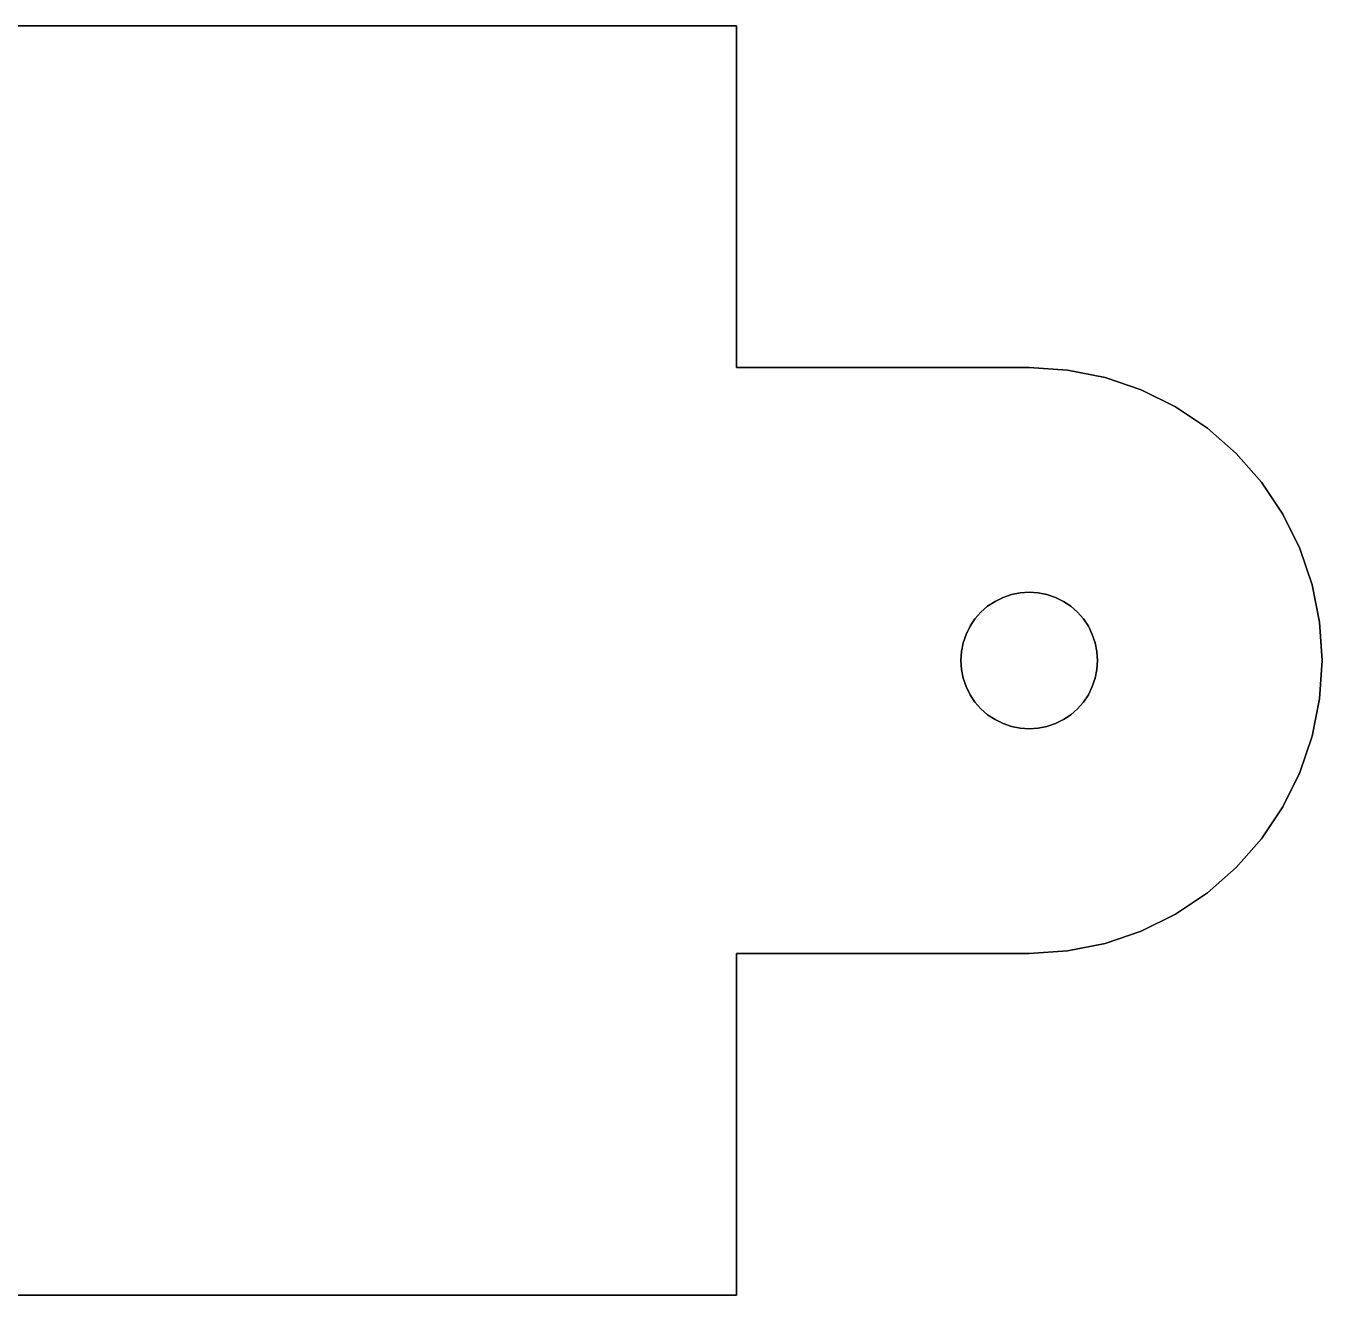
# Model space of a CAD drawing. Header units: millimetres. Extents: x -53 to 53, y 0 to 44.
# Drawn here: x 26.44 to 53, y 0 to 26 of the extents above; entities that cross this region are included whole.
import ezdxf

# ---------------------------------------------------------------- set-up
doc = ezdxf.new("R2010")
doc.units = ezdxf.units.MM
doc.layers.add('SOPORTE_DIPOLO', color=4, linetype='Continuous')

msp = doc.modelspace()

# ---------------------------------------------------------------- linework, layer by layer
at = {"layer": 'SOPORTE_DIPOLO'}
for points, invisible_edges in [([(21.7, 24), (9, 26), (41, 26)], 13), ([(9, 26, 4), (21.7, 24, 4), (41, 26, 4)], 7), ([(41, 26), (9, 26, 4), (41, 26, 4)], 5), ([(9, 26, 4), (41, 26), (9, 26)], 5), ([(41, 19), (21.7, 24), (41, 26)], 7), ([(21.7, 24, 4), (41, 19, 4), (41, 26, 4)], 13), ([(41, 19, 4), (41, 26), (41, 26, 4)], 5), ([(41, 26), (41, 19, 4), (41, 19)], 5), ([(21.7, 24), (41, 19), (21.7, 17)], 7), ([(41, 19, 4), (21.7, 24, 4), (21.7, 17, 4)], 13), ([(41, 7), (21.7, 17), (41, 19)], 15), ([(41, 19, 4), (21.7, 17, 4), (41, 7, 4)], 15), ([(41, 19), (46.148, 14.111), (46.01, 13.99)], 13), ([(41, 19), (46.01, 13.99), (45.889, 13.852)], 13), ([(41, 19), (45.889, 13.852), (45.788, 13.7)], 13), ([(41, 19), (45.788, 13.7), (45.707, 13.536)], 13), ([(41, 19), (45.707, 13.536), (45.648, 13.362)], 13), ([(41, 19), (45.6, 13), (41, 7)], 15), ([(45.6, 13), (41, 19), (45.612, 13.183)], 7), ([(45.612, 13.183), (41, 19), (45.648, 13.362)], 7), ([(46.148, 14.111), (41, 19), (47, 19)], 13), ([(41, 19, 4), (46.148, 14.111, 4), (47, 19, 4)], 7), ([(46.148, 14.111, 4), (41, 19, 4), (46.01, 13.99, 4)], 7), ([(46.01, 13.99, 4), (41, 19, 4), (45.889, 13.852, 4)], 7), ([(45.889, 13.852, 4), (41, 19, 4), (45.788, 13.7, 4)], 7), ([(45.788, 13.7, 4), (41, 19, 4), (45.707, 13.536, 4)], 7), ([(45.612, 13.183, 4), (41, 19, 4), (45.6, 13, 4)], 7), ([(45.648, 13.362, 4), (41, 19, 4), (45.612, 13.183, 4)], 7), ([(45.707, 13.536, 4), (41, 19, 4), (45.648, 13.362, 4)], 7), ([(41, 7, 4), (45.6, 13, 4), (41, 19, 4)], 15), ([(47, 19), (41, 19, 4), (47, 19, 4)], 13), ([(41, 19, 4), (47, 19), (41, 19)], 5), ([(46.148, 14.111), (47, 19), (46.3, 14.212)], 7), ([(47, 19, 4), (46.148, 14.111, 4), (46.3, 14.212, 4)], 13), ([(46.3, 14.212), (47, 19), (46.464, 14.293)], 7), ([(47, 19, 4), (46.3, 14.212, 4), (46.464, 14.293, 4)], 13), ([(46.464, 14.293), (47, 19), (46.638, 14.352)], 7), ([(47, 19, 4), (46.464, 14.293, 4), (46.638, 14.352, 4)], 13), ([(46.638, 14.352), (47, 19), (46.817, 14.388)], 7), ([(47, 19, 4), (46.638, 14.352, 4), (46.817, 14.388, 4)], 13), ([(46.817, 14.388), (47, 19), (47, 14.4)], 7), ([(47, 19, 4), (46.817, 14.388, 4), (47, 14.4, 4)], 13), ([(47, 14.4), (47, 19), (47.783, 18.949)], 13), ([(47, 19, 4), (47.183, 14.388, 4), (47.783, 18.949, 4)], 7), ([(47, 19, 4), (47, 14.4, 4), (47.183, 14.388, 4)], 13), ([(47.783, 18.949), (47, 19, 4), (47.783, 18.949, 4)], 13), ([(47, 19, 4), (47.783, 18.949), (47, 19)], 13), ([(47, 14.4), (47.783, 18.949), (47.183, 14.388)], 7), ([(47.183, 14.388), (47.783, 18.949), (47.362, 14.352)], 7), ([(47.783, 18.949, 4), (47.183, 14.388, 4), (47.362, 14.352, 4)], 13), ([(48.553, 18.796), (47.362, 14.352), (47.783, 18.949)], 7), ([(47.362, 14.352, 4), (48.553, 18.796, 4), (47.783, 18.949, 4)], 13), ([(48.553, 18.796), (47.783, 18.949, 4), (48.553, 18.796, 4)], 13), ([(47.783, 18.949, 4), (48.553, 18.796), (47.783, 18.949)], 13), ([(47.362, 14.352), (48.553, 18.796), (47.536, 14.293)], 7), ([(48.553, 18.796, 4), (47.362, 14.352, 4), (47.536, 14.293, 4)], 13), ([(49.296, 18.543), (47.536, 14.293), (48.553, 18.796)], 7), ([(47.536, 14.293, 4), (49.296, 18.543, 4), (48.553, 18.796, 4)], 13), ([(49.296, 18.543), (48.553, 18.796, 4), (49.296, 18.543, 4)], 13), ([(48.553, 18.796, 4), (49.296, 18.543), (48.553, 18.796)], 13), ([(47.536, 14.293), (49.296, 18.543), (47.7, 14.212)], 7), ([(49.296, 18.543, 4), (47.536, 14.293, 4), (47.7, 14.212, 4)], 13), ([(50, 18.196), (47.7, 14.212), (49.296, 18.543)], 7), ([(47.7, 14.212, 4), (50, 18.196, 4), (49.296, 18.543, 4)], 13), ([(50, 18.196), (49.296, 18.543, 4), (50, 18.196, 4)], 13), ([(49.296, 18.543, 4), (50, 18.196), (49.296, 18.543)], 13), ([(47.7, 14.212), (50, 18.196), (47.852, 14.111)], 7), ([(50, 18.196, 4), (47.7, 14.212, 4), (47.852, 14.111, 4)], 13), ([(50.653, 17.76), (47.852, 14.111), (50, 18.196)], 7), ([(47.852, 14.111, 4), (50.653, 17.76, 4), (50, 18.196, 4)], 13), ([(50.653, 17.76), (50, 18.196, 4), (50.653, 17.76, 4)], 13), ([(50, 18.196, 4), (50.653, 17.76), (50, 18.196)], 13), ([(47.852, 14.111), (50.653, 17.76), (47.99, 13.99)], 7), ([(50.653, 17.76, 4), (47.852, 14.111, 4), (47.99, 13.99, 4)], 13), ([(51.243, 17.243), (47.99, 13.99), (50.653, 17.76)], 7), ([(47.99, 13.99, 4), (51.243, 17.243, 4), (50.653, 17.76, 4)], 13), ([(51.243, 17.243), (50.653, 17.76, 4), (51.243, 17.243, 4)], 13), ([(50.653, 17.76, 4), (51.243, 17.243), (50.653, 17.76)], 13), ([(8.118, 0), (21.7, 17), (41, 0)], 7), ([(19, 0, 4), (41, 7, 4), (21.7, 17, 4)], 15), ([(21.7, 17), (41, 7), (41, 0)], 13), ([(47.99, 13.99), (51.243, 17.243), (48.111, 13.852)], 7), ([(51.243, 17.243, 4), (47.99, 13.99, 4), (48.111, 13.852, 4)], 13), ([(51.76, 16.653), (48.111, 13.852), (51.243, 17.243)], 7), ([(48.111, 13.852, 4), (51.76, 16.653, 4), (51.243, 17.243, 4)], 13), ([(51.76, 16.653, 4), (51.243, 17.243), (51.243, 17.243, 4)], 7), ([(51.243, 17.243), (51.76, 16.653, 4), (51.76, 16.653)], 7), ([(48.111, 13.852), (51.76, 16.653), (48.212, 13.7)], 7), ([(51.76, 16.653, 4), (48.111, 13.852, 4), (48.212, 13.7, 4)], 13), ([(52.196, 16), (48.212, 13.7), (51.76, 16.653)], 7), ([(48.212, 13.7, 4), (52.196, 16, 4), (51.76, 16.653, 4)], 13), ([(52.196, 16, 4), (51.76, 16.653), (51.76, 16.653, 4)], 7), ([(51.76, 16.653), (52.196, 16, 4), (52.196, 16)], 7), ([(48.212, 13.7), (52.196, 16), (48.293, 13.536)], 7), ([(52.196, 16, 4), (48.212, 13.7, 4), (48.293, 13.536, 4)], 13), ([(52.543, 15.296), (48.293, 13.536), (52.196, 16)], 7), ([(48.293, 13.536, 4), (52.543, 15.296, 4), (52.196, 16, 4)], 13), ([(52.543, 15.296, 4), (52.196, 16), (52.196, 16, 4)], 7), ([(52.196, 16), (52.543, 15.296, 4), (52.543, 15.296)], 7), ([(48.293, 13.536), (52.543, 15.296), (48.352, 13.362)], 7), ([(52.543, 15.296, 4), (48.293, 13.536, 4), (48.352, 13.362, 4)], 13), ([(52.796, 14.553), (48.352, 13.362), (52.543, 15.296)], 7), ([(48.352, 13.362, 4), (52.796, 14.553, 4), (52.543, 15.296, 4)], 13), ([(52.796, 14.553, 4), (52.543, 15.296), (52.543, 15.296, 4)], 7), ([(52.543, 15.296), (52.796, 14.553, 4), (52.796, 14.553)], 7), ([(46.464, 14.293), (46.638, 14.352, 4), (46.464, 14.293, 4)], 13), ([(46.638, 14.352, 4), (46.464, 14.293), (46.638, 14.352)], 13), ([(46.638, 14.352), (46.817, 14.388, 4), (46.638, 14.352, 4)], 13), ([(46.817, 14.388, 4), (46.638, 14.352), (46.817, 14.388)], 13), ([(46.817, 14.388), (47, 14.4, 4), (46.817, 14.388, 4)], 13), ([(47, 14.4, 4), (46.817, 14.388), (47, 14.4)], 13), ([(47, 14.4), (47.183, 14.388, 4), (47, 14.4, 4)], 13), ([(47.183, 14.388, 4), (47, 14.4), (47.183, 14.388)], 13), ([(47.183, 14.388), (47.362, 14.352, 4), (47.183, 14.388, 4)], 13), ([(47.362, 14.352, 4), (47.183, 14.388), (47.362, 14.352)], 13), ([(47.362, 14.352), (47.536, 14.293, 4), (47.362, 14.352, 4)], 13), ([(47.536, 14.293, 4), (47.362, 14.352), (47.536, 14.293)], 13), ([(48.352, 13.362), (52.796, 14.553), (48.388, 13.183)], 7), ([(52.796, 14.553, 4), (48.352, 13.362, 4), (48.388, 13.183, 4)], 13), ([(52.949, 13.783), (48.388, 13.183), (52.796, 14.553)], 7), ([(48.388, 13.183, 4), (52.949, 13.783, 4), (52.796, 14.553, 4)], 13), ([(52.949, 13.783, 4), (52.796, 14.553), (52.796, 14.553, 4)], 7), ([(52.796, 14.553), (52.949, 13.783, 4), (52.949, 13.783)], 7), ([(46.01, 13.99), (46.148, 14.111, 4), (46.01, 13.99, 4)], 13), ([(46.148, 14.111, 4), (46.01, 13.99), (46.148, 14.111)], 13), ([(46.148, 14.111), (46.3, 14.212, 4), (46.148, 14.111, 4)], 13), ([(46.3, 14.212, 4), (46.148, 14.111), (46.3, 14.212)], 13), ([(46.3, 14.212), (46.464, 14.293, 4), (46.3, 14.212, 4)], 13), ([(46.464, 14.293, 4), (46.3, 14.212), (46.464, 14.293)], 13), ([(47.536, 14.293), (47.7, 14.212, 4), (47.536, 14.293, 4)], 13), ([(47.7, 14.212, 4), (47.536, 14.293), (47.7, 14.212)], 13), ([(47.7, 14.212), (47.852, 14.111, 4), (47.7, 14.212, 4)], 13), ([(47.852, 14.111, 4), (47.7, 14.212), (47.852, 14.111)], 13), ([(47.852, 14.111), (47.99, 13.99, 4), (47.852, 14.111, 4)], 13), ([(47.99, 13.99, 4), (47.852, 14.111), (47.99, 13.99)], 13), ([(45.788, 13.7, 4), (45.889, 13.852), (45.889, 13.852, 4)], 7), ([(45.889, 13.852), (45.788, 13.7, 4), (45.788, 13.7)], 7), ([(45.889, 13.852, 4), (46.01, 13.99), (46.01, 13.99, 4)], 7), ([(46.01, 13.99), (45.889, 13.852, 4), (45.889, 13.852)], 7), ([(48.111, 13.852), (47.99, 13.99, 4), (47.99, 13.99)], 7), ([(47.99, 13.99, 4), (48.111, 13.852), (48.111, 13.852, 4)], 7), ([(48.212, 13.7), (48.111, 13.852, 4), (48.111, 13.852)], 7), ([(48.111, 13.852, 4), (48.212, 13.7), (48.212, 13.7, 4)], 7), ([(45.707, 13.536, 4), (45.788, 13.7), (45.788, 13.7, 4)], 7), ([(45.788, 13.7), (45.707, 13.536, 4), (45.707, 13.536)], 7), ([(48.293, 13.536), (48.212, 13.7, 4), (48.212, 13.7)], 7), ([(48.212, 13.7, 4), (48.293, 13.536), (48.293, 13.536, 4)], 7), ([(48.388, 13.183), (52.949, 13.783), (48.4, 13)], 7), ([(52.949, 13.783, 4), (48.388, 13.183, 4), (48.4, 13, 4)], 13), ([(53, 13), (48.4, 13), (52.949, 13.783)], 7), ([(48.4, 13, 4), (53, 13, 4), (52.949, 13.783, 4)], 13), ([(53, 13, 4), (52.949, 13.783), (52.949, 13.783, 4)], 7), ([(52.949, 13.783), (53, 13, 4), (53, 13)], 7), ([(45.612, 13.183, 4), (45.648, 13.362), (45.648, 13.362, 4)], 7), ([(45.648, 13.362), (45.612, 13.183, 4), (45.612, 13.183)], 7), ([(45.648, 13.362, 4), (45.707, 13.536), (45.707, 13.536, 4)], 7), ([(45.707, 13.536), (45.648, 13.362, 4), (45.648, 13.362)], 7), ([(48.352, 13.362), (48.293, 13.536, 4), (48.293, 13.536)], 7), ([(48.293, 13.536, 4), (48.352, 13.362), (48.352, 13.362, 4)], 7), ([(48.388, 13.183), (48.352, 13.362, 4), (48.352, 13.362)], 7), ([(48.352, 13.362, 4), (48.388, 13.183), (48.388, 13.183, 4)], 7), ([(45.6, 13, 4), (45.612, 13.183), (45.612, 13.183, 4)], 7), ([(45.612, 13.183), (45.6, 13, 4), (45.6, 13)], 7), ([(48.4, 13), (48.388, 13.183, 4), (48.388, 13.183)], 7), ([(48.388, 13.183, 4), (48.4, 13), (48.4, 13, 4)], 7), ([(45.612, 12.817), (41, 7), (45.6, 13)], 7), ([(45.6, 13, 4), (41, 7, 4), (45.612, 12.817, 4)], 7), ([(45.648, 12.638), (41, 7), (45.612, 12.817)], 7), ([(45.612, 12.817, 4), (41, 7, 4), (45.648, 12.638, 4)], 7), ([(45.612, 12.817, 4), (45.6, 13), (45.6, 13, 4)], 7), ([(45.6, 13), (45.612, 12.817, 4), (45.612, 12.817)], 7), ([(45.648, 12.638, 4), (45.612, 12.817), (45.612, 12.817, 4)], 7), ([(45.612, 12.817), (45.648, 12.638, 4), (45.648, 12.638)], 7), ([(52.796, 11.447), (48.352, 12.638), (48.388, 12.817)], 13), ([(48.352, 12.638, 4), (52.796, 11.447, 4), (48.388, 12.817, 4)], 7), ([(48.352, 12.638), (48.388, 12.817, 4), (48.388, 12.817)], 7), ([(48.388, 12.817, 4), (48.352, 12.638), (48.352, 12.638, 4)], 7), ([(52.949, 12.217), (48.388, 12.817), (48.4, 13)], 13), ([(48.388, 12.817, 4), (52.949, 12.217, 4), (48.4, 13, 4)], 7), ([(48.388, 12.817), (48.4, 13, 4), (48.4, 13)], 7), ([(48.4, 13, 4), (48.388, 12.817), (48.388, 12.817, 4)], 7), ([(48.388, 12.817), (52.949, 12.217), (52.796, 11.447)], 13), ([(52.949, 12.217, 4), (48.388, 12.817, 4), (52.796, 11.447, 4)], 7), ([(48.4, 13), (53, 13), (52.949, 12.217)], 13), ([(53, 13, 4), (48.4, 13, 4), (52.949, 12.217, 4)], 7), ([(52.949, 12.217, 4), (53, 13), (53, 13, 4)], 7), ([(53, 13), (52.949, 12.217, 4), (52.949, 12.217)], 7), ([(45.707, 12.464), (41, 7), (45.648, 12.638)], 7), ([(41, 7, 4), (45.707, 12.464, 4), (45.648, 12.638, 4)], 13), ([(45.707, 12.464, 4), (45.648, 12.638), (45.648, 12.638, 4)], 7), ([(45.648, 12.638), (45.707, 12.464, 4), (45.707, 12.464)], 7), ([(52.543, 10.704), (48.293, 12.464), (48.352, 12.638)], 13), ([(48.293, 12.464, 4), (52.543, 10.704, 4), (48.352, 12.638, 4)], 7), ([(48.293, 12.464), (48.352, 12.638, 4), (48.352, 12.638)], 7), ([(48.352, 12.638, 4), (48.293, 12.464), (48.293, 12.464, 4)], 7), ([(48.352, 12.638), (52.796, 11.447), (52.543, 10.704)], 13), ([(52.796, 11.447, 4), (48.352, 12.638, 4), (52.543, 10.704, 4)], 7), ([(45.788, 12.3), (41, 7), (45.707, 12.464)], 7), ([(41, 7, 4), (45.788, 12.3, 4), (45.707, 12.464, 4)], 13), ([(45.889, 12.148), (41, 7), (45.788, 12.3)], 7), ([(41, 7, 4), (45.889, 12.148, 4), (45.788, 12.3, 4)], 13), ([(45.788, 12.3, 4), (45.707, 12.464), (45.707, 12.464, 4)], 7), ([(45.707, 12.464), (45.788, 12.3, 4), (45.788, 12.3)], 7), ([(45.889, 12.148, 4), (45.788, 12.3), (45.788, 12.3, 4)], 7), ([(45.788, 12.3), (45.889, 12.148, 4), (45.889, 12.148)], 7), ([(51.76, 9.347), (48.111, 12.148), (48.212, 12.3)], 13), ([(48.111, 12.148, 4), (51.76, 9.347, 4), (48.212, 12.3, 4)], 7), ([(48.111, 12.148), (48.212, 12.3, 4), (48.212, 12.3)], 7), ([(48.212, 12.3, 4), (48.111, 12.148), (48.111, 12.148, 4)], 7), ([(52.196, 10), (48.212, 12.3), (48.293, 12.464)], 13), ([(48.212, 12.3, 4), (52.196, 10, 4), (48.293, 12.464, 4)], 7), ([(48.212, 12.3), (48.293, 12.464, 4), (48.293, 12.464)], 7), ([(48.293, 12.464, 4), (48.212, 12.3), (48.212, 12.3, 4)], 7), ([(48.212, 12.3), (52.196, 10), (51.76, 9.347)], 13), ([(52.196, 10, 4), (48.212, 12.3, 4), (51.76, 9.347, 4)], 7), ([(48.293, 12.464), (52.543, 10.704), (52.196, 10)], 13), ([(52.543, 10.704, 4), (48.293, 12.464, 4), (52.196, 10, 4)], 7), ([(52.796, 11.447, 4), (52.949, 12.217), (52.949, 12.217, 4)], 7), ([(52.949, 12.217), (52.796, 11.447, 4), (52.796, 11.447)], 7), ([(46.01, 12.01), (41, 7), (45.889, 12.148)], 7), ([(41, 7, 4), (46.01, 12.01, 4), (45.889, 12.148, 4)], 13), ([(46.148, 11.889), (41, 7), (46.01, 12.01)], 7), ([(41, 7, 4), (46.148, 11.889, 4), (46.01, 12.01, 4)], 13), ([(46.01, 12.01, 4), (45.889, 12.148), (45.889, 12.148, 4)], 7), ([(45.889, 12.148), (46.01, 12.01, 4), (46.01, 12.01)], 7), ([(46.148, 11.889), (46.01, 12.01, 4), (46.148, 11.889, 4)], 13), ([(46.01, 12.01, 4), (46.148, 11.889), (46.01, 12.01)], 13), ([(50.653, 8.24), (47.852, 11.889), (47.99, 12.01)], 13), ([(47.852, 11.889, 4), (50.653, 8.24, 4), (47.99, 12.01, 4)], 7), ([(47.99, 12.01), (47.852, 11.889, 4), (47.99, 12.01, 4)], 13), ([(47.852, 11.889, 4), (47.99, 12.01), (47.852, 11.889)], 13), ([(51.243, 8.757), (47.99, 12.01), (48.111, 12.148)], 13), ([(47.99, 12.01, 4), (51.243, 8.757, 4), (48.111, 12.148, 4)], 7), ([(47.99, 12.01), (48.111, 12.148, 4), (48.111, 12.148)], 7), ([(48.111, 12.148, 4), (47.99, 12.01), (47.99, 12.01, 4)], 7), ([(47.99, 12.01), (51.243, 8.757), (50.653, 8.24)], 13), ([(51.243, 8.757, 4), (47.99, 12.01, 4), (50.653, 8.24, 4)], 7), ([(48.111, 12.148), (51.76, 9.347), (51.243, 8.757)], 13), ([(51.76, 9.347, 4), (48.111, 12.148, 4), (51.243, 8.757, 4)], 7), ([(41, 7), (46.148, 11.889), (47, 7)], 7), ([(46.148, 11.889, 4), (41, 7, 4), (47, 7, 4)], 13), ([(47, 7), (46.148, 11.889), (46.3, 11.788)], 13), ([(46.148, 11.889, 4), (47, 7, 4), (46.3, 11.788, 4)], 7), ([(46.3, 11.788), (46.148, 11.889, 4), (46.3, 11.788, 4)], 13), ([(46.148, 11.889, 4), (46.3, 11.788), (46.148, 11.889)], 13), ([(47, 7), (46.3, 11.788), (46.464, 11.707)], 13), ([(46.3, 11.788, 4), (47, 7, 4), (46.464, 11.707, 4)], 7), ([(46.464, 11.707), (46.3, 11.788, 4), (46.464, 11.707, 4)], 13), ([(46.3, 11.788, 4), (46.464, 11.707), (46.3, 11.788)], 13), ([(47, 7), (46.464, 11.707), (46.638, 11.648)], 13), ([(46.464, 11.707, 4), (47, 7, 4), (46.638, 11.648, 4)], 7), ([(46.638, 11.648), (46.464, 11.707, 4), (46.638, 11.648, 4)], 13), ([(46.464, 11.707, 4), (46.638, 11.648), (46.464, 11.707)], 13), ([(48.553, 7.204), (47.362, 11.648), (47.536, 11.707)], 13), ([(47.362, 11.648, 4), (48.553, 7.204, 4), (47.536, 11.707, 4)], 7), ([(47.536, 11.707), (47.362, 11.648, 4), (47.536, 11.707, 4)], 13), ([(47.362, 11.648, 4), (47.536, 11.707), (47.362, 11.648)], 13), ([(49.296, 7.457), (47.536, 11.707), (47.7, 11.788)], 13), ([(47.536, 11.707, 4), (49.296, 7.457, 4), (47.7, 11.788, 4)], 7), ([(47.7, 11.788), (47.536, 11.707, 4), (47.7, 11.788, 4)], 13), ([(47.536, 11.707, 4), (47.7, 11.788), (47.536, 11.707)], 13), ([(47.536, 11.707), (49.296, 7.457), (48.553, 7.204)], 13), ([(49.296, 7.457, 4), (47.536, 11.707, 4), (48.553, 7.204, 4)], 7), ([(50, 7.804), (47.7, 11.788), (47.852, 11.889)], 13), ([(47.7, 11.788, 4), (50, 7.804, 4), (47.852, 11.889, 4)], 7), ([(47.852, 11.889), (47.7, 11.788, 4), (47.852, 11.889, 4)], 13), ([(47.7, 11.788, 4), (47.852, 11.889), (47.7, 11.788)], 13), ([(47.7, 11.788), (50, 7.804), (49.296, 7.457)], 13), ([(50, 7.804, 4), (47.7, 11.788, 4), (49.296, 7.457, 4)], 7), ([(47.852, 11.889), (50.653, 8.24), (50, 7.804)], 13), ([(50.653, 8.24, 4), (47.852, 11.889, 4), (50, 7.804, 4)], 7), ([(47, 7), (46.638, 11.648), (46.817, 11.612)], 13), ([(46.638, 11.648, 4), (47, 7, 4), (46.817, 11.612, 4)], 7), ([(46.817, 11.612), (46.638, 11.648, 4), (46.817, 11.612, 4)], 13), ([(46.638, 11.648, 4), (46.817, 11.612), (46.638, 11.648)], 13), ([(47, 7), (46.817, 11.612), (47, 11.6)], 13), ([(46.817, 11.612, 4), (47, 7, 4), (47, 11.6, 4)], 7), ([(47, 11.6), (46.817, 11.612, 4), (47, 11.6, 4)], 13), ([(46.817, 11.612, 4), (47, 11.6), (46.817, 11.612)], 13), ([(47, 7), (47.183, 11.612), (47.783, 7.051)], 7), ([(47, 7), (47, 11.6), (47.183, 11.612)], 13), ([(47, 11.6, 4), (47.783, 7.051, 4), (47.183, 11.612, 4)], 7), ([(47.183, 11.612), (47, 11.6, 4), (47.183, 11.612, 4)], 13), ([(47, 11.6, 4), (47.183, 11.612), (47, 11.6)], 13), ([(47, 11.6, 4), (47, 7, 4), (47.783, 7.051, 4)], 13), ([(47.783, 7.051), (47.183, 11.612), (47.362, 11.648)], 13), ([(47.183, 11.612, 4), (47.783, 7.051, 4), (47.362, 11.648, 4)], 7), ([(47.362, 11.648), (47.183, 11.612, 4), (47.362, 11.648, 4)], 13), ([(47.183, 11.612, 4), (47.362, 11.648), (47.183, 11.612)], 13), ([(47.362, 11.648), (48.553, 7.204), (47.783, 7.051)], 13), ([(48.553, 7.204, 4), (47.362, 11.648, 4), (47.783, 7.051, 4)], 7), ([(52.543, 10.704, 4), (52.796, 11.447), (52.796, 11.447, 4)], 7), ([(52.796, 11.447), (52.543, 10.704, 4), (52.543, 10.704)], 7), ([(52.196, 10, 4), (52.543, 10.704), (52.543, 10.704, 4)], 7), ([(52.543, 10.704), (52.196, 10, 4), (52.196, 10)], 7), ([(51.76, 9.347, 4), (52.196, 10), (52.196, 10, 4)], 7), ([(52.196, 10), (51.76, 9.347, 4), (51.76, 9.347)], 7), ([(51.243, 8.757, 4), (51.76, 9.347), (51.76, 9.347, 4)], 7), ([(51.76, 9.347), (51.243, 8.757, 4), (51.243, 8.757)], 7), ([(50.653, 8.24), (51.243, 8.757, 4), (50.653, 8.24, 4)], 13), ([(51.243, 8.757, 4), (50.653, 8.24), (51.243, 8.757)], 13), ([(50, 7.804), (50.653, 8.24, 4), (50, 7.804, 4)], 13), ([(50.653, 8.24, 4), (50, 7.804), (50.653, 8.24)], 13), ([(49.296, 7.457), (50, 7.804, 4), (49.296, 7.457, 4)], 13), ([(50, 7.804, 4), (49.296, 7.457), (50, 7.804)], 13), ([(48.553, 7.204), (49.296, 7.457, 4), (48.553, 7.204, 4)], 13), ([(49.296, 7.457, 4), (48.553, 7.204), (49.296, 7.457)], 13), ([(47.783, 7.051), (48.553, 7.204, 4), (47.783, 7.051, 4)], 13), ([(48.553, 7.204, 4), (47.783, 7.051), (48.553, 7.204)], 13), ([(41, 7, 4), (19, 0, 4), (41, 0, 4)], 5), ([(41, 7), (47, 7, 4), (41, 7, 4)], 5), ([(47, 7, 4), (41, 7), (47, 7)], 13), ([(41, 0, 4), (41, 7), (41, 7, 4)], 5), ([(41, 7), (41, 0, 4), (41, 0)], 5), ([(47, 7), (47.783, 7.051, 4), (47, 7, 4)], 13), ([(47.783, 7.051, 4), (47, 7), (47.783, 7.051)], 13), ([(41, 0), (19, 0, 4), (8.118, 0)], 7), ([(19, 0, 4), (41, 0), (41, 0, 4)], 5)]:
    msp.add_3dface(points, dxfattribs=dict(at, invisible_edges=invisible_edges))

doc.saveas('drawing.dxf')
